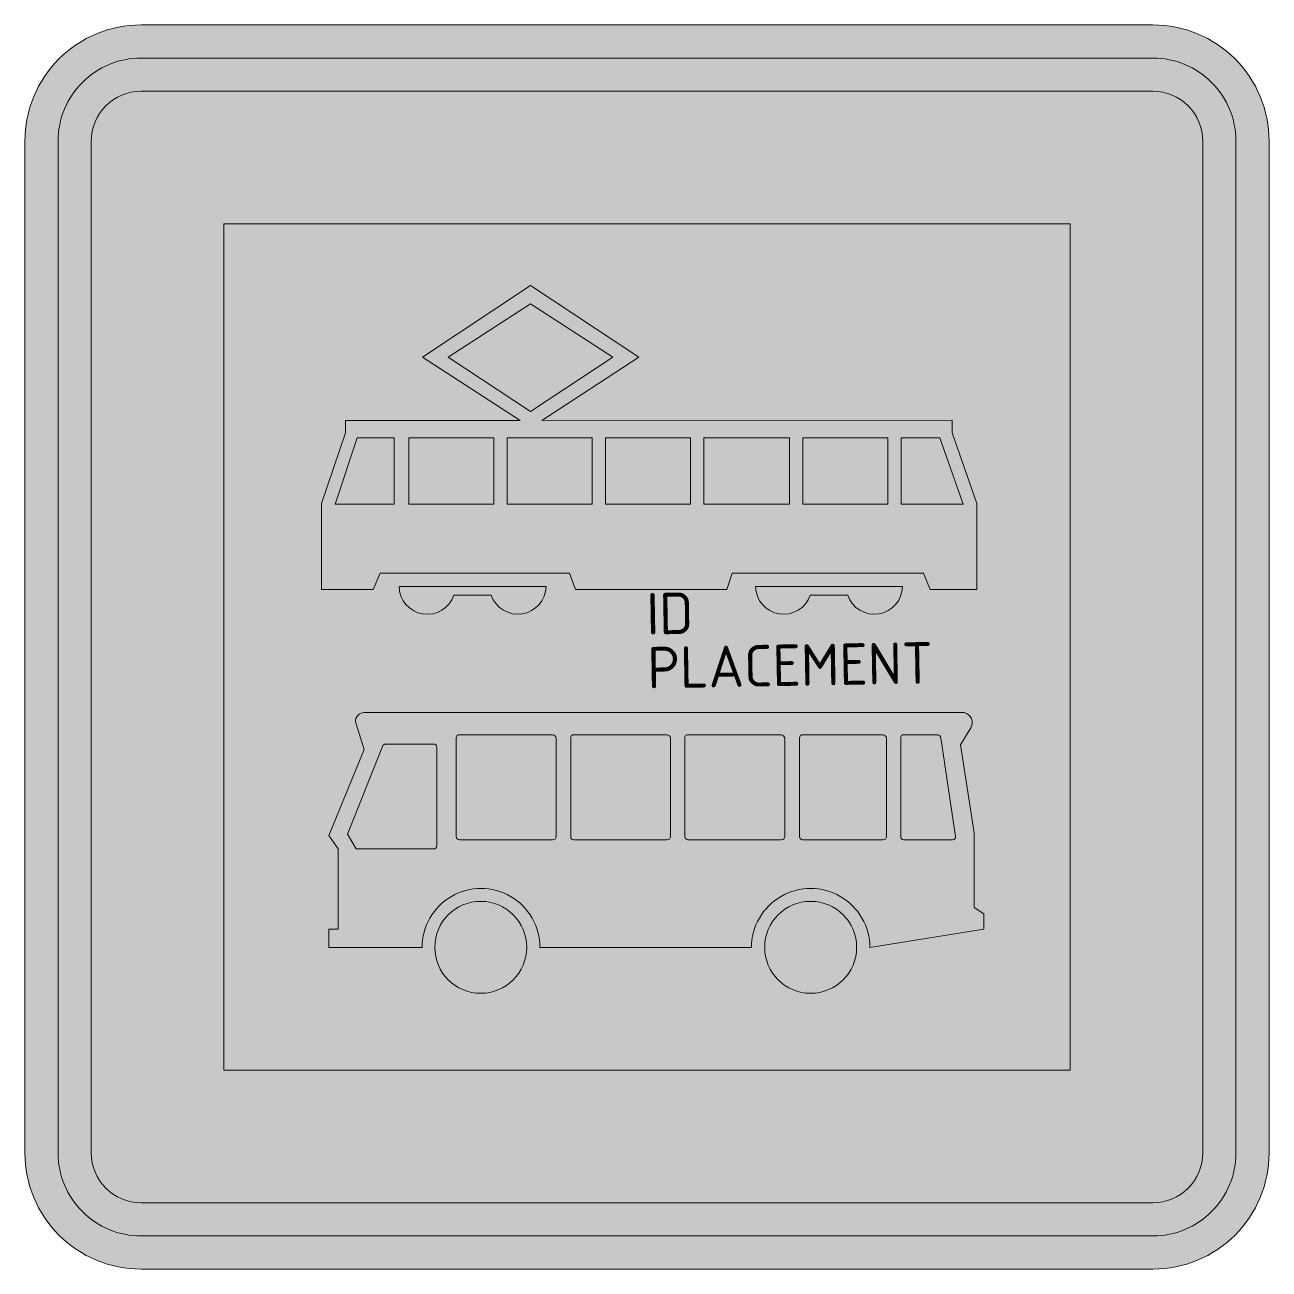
# Model space of a CAD drawing. Extents: x -3.75 to 3.75, y -3.75 to 3.75.
import ezdxf
from ezdxf.enums import TextEntityAlignment as Align

# ---------------------------------------------------------------- set-up
doc = ezdxf.new("R2010")
doc.units = 0
doc.styles.add('NLCS-ISO', font='NLCS-ISO.ttf', dxfattribs={"height": 0.25})

msp = doc.modelspace()

# ---------------------------------------------------------------- hatches: boundary and pattern name
at = {"true_color": 0x005b8c}
h = msp.add_hatch(color=146, dxfattribs=at)
h.dxf.hatch_style = 1
h.paths.add_polyline_path([(3.05, 3.75), (-3.05, 3.75, 0.414214), (-3.75, 3.05), (-3.75, 0), (-3.55, 0), (-3.55, 3.05, -0.414214), (-3.05, 3.55), (3.05, 3.55, -0.414214), (3.55, 3.05), (3.55, 0), (3.75, 0), (3.75, 3.05, 0.414214)])
at = {"true_color": 0xf1f0ea}
h = msp.add_hatch(color=7, dxfattribs=at)
h.dxf.hatch_style = 1
h.paths.add_polyline_path([(3.05, 3.55), (-3.05, 3.55, 0.414214), (-3.55, 3.05), (-3.55, 0), (-3.35, 0), (-3.35, 3.05, -0.414214), (-3.05, 3.35), (3.05, 3.35, -0.414214), (3.35, 3.05), (3.35, 0), (3.55, 0), (3.55, 3.05, 0.414214)])
at = {"true_color": 0x005b8c}
h = msp.add_hatch(color=146, dxfattribs=at)
h.dxf.hatch_style = 1
h.paths.add_polyline_path([(0, 3.35), (-3.05, 3.35, 0.414214), (-3.35, 3.05), (-3.35, -3.05, 0.414214), (-3.05, -3.35), (0, -3.35), (0, -2.55), (-2.55, -2.55), (-2.55, 2.55), (0, 2.55)])
h = msp.add_hatch(color=146, dxfattribs=at)
h.dxf.hatch_style = 1
h.paths.add_polyline_path([(3.35, 3.05, 0.414214), (3.05, 3.35), (0, 3.35), (0, 2.55), (2.55, 2.55), (2.55, -2.55), (0, -2.55), (0, -3.35), (3.05, -3.35, 0.414214), (3.35, -3.05)])
at = {"true_color": 0xf1f0ea}
h = msp.add_hatch(color=7, dxfattribs=at)
h.dxf.hatch_style = 1
h.paths.add_polyline_path([(-2.55, -2.55), (2.55, -2.55), (2.55, 2.55), (-2.55, 2.55)])
at = {"true_color": 0x2a292a}
h = msp.add_hatch(color=250, dxfattribs=at)
h.dxf.hatch_style = 1
h.paths.add_polyline_path([(1.84, 1.3682), (-0.6348, 1.3645), (-0.0494, 1.7461), (-0.7015, 2.1795), (-1.3535, 1.7461), (-0.7644, 1.3645), (-1.8166, 1.3645), (-1.8166, 1.2904), (-1.9611, 0.8643), (-1.9611, 0.3457), (-1.6499, 0.3457), (-1.6091, 0.4457), (-0.4681, 0.4457), (-0.431, 0.3457), (0.4804, 0.3457), (0.5137, 0.4457), (1.6659, 0.4457), (1.7066, 0.3457), (1.9882, 0.3457), (1.9882, 0.8643), (1.84, 1.2904)])
h.paths.add_polyline_path([(-0.331, 1.2607), (-0.331, 0.8606), (-0.8422, 0.8606), (-0.8422, 1.2607)], flags=16)
h.paths.add_polyline_path([(-0.7015, 1.42), (-1.1979, 1.7461), (-0.7015, 2.0684), (-0.205, 1.7461)], flags=16)
h.paths.add_polyline_path([(-0.9237, 1.2607), (-0.9237, 0.8606), (-1.435, 0.8606), (-1.435, 1.2607)], flags=16)
h.paths.add_polyline_path([(-0.2495, 1.2607), (0.2618, 1.2607), (0.2618, 0.8606), (-0.2495, 0.8606)], flags=16)
h.paths.add_polyline_path([(-1.5239, 1.2607), (-1.5239, 0.8606), (-1.8796, 0.8606), (-1.7462, 1.2607)], flags=16)
h.paths.add_polyline_path([(0.3433, 1.2607), (0.8583, 1.2607), (0.8583, 0.8606), (0.3433, 0.8606)], flags=16)
h.paths.add_polyline_path([(0.9397, 1.2607), (1.451, 1.2607), (1.451, 0.8606), (0.9397, 0.8606)], flags=16)
h.paths.add_polyline_path([(1.5325, 1.2607), (1.7659, 1.2607), (1.9067, 0.8606), (1.5325, 0.8606)], flags=16)
h = msp.add_hatch(color=250, dxfattribs=at)
h.dxf.hatch_style = 1
h.paths.add_polyline_path([(-0.6088, 0.3642), (-1.4943, 0.3642, 0.841709), (-1.1645, 0.3123), (-0.9386, 0.3123, 0.841604)])
h = msp.add_hatch(color=250, dxfattribs=at)
h.dxf.hatch_style = 1
h.paths.add_polyline_path([(1.5399, 0.3642), (0.6545, 0.3642, 0.841709), (0.9842, 0.3123), (1.2102, 0.3123, 0.841604)])
at = {"true_color": 0x005b8c}
h = msp.add_hatch(color=146, dxfattribs=at)
h.dxf.hatch_style = 1
h.paths.add_polyline_path([(-3.55, 0), (-3.75, 0), (-3.75, -3.05, 0.414214), (-3.05, -3.75), (3.05, -3.75, 0.414214), (3.75, -3.05), (3.75, 0), (3.55, 0), (3.55, -3.05, -0.414214), (3.05, -3.55), (-3.05, -3.55, -0.414214), (-3.55, -3.05)])
at = {"true_color": 0xf1f0ea}
h = msp.add_hatch(color=7, dxfattribs=at)
h.dxf.hatch_style = 1
h.paths.add_polyline_path([(-3.35, 0), (-3.55, 0), (-3.55, -3.05, 0.414214), (-3.05, -3.55), (3.05, -3.55, 0.414214), (3.55, -3.05), (3.55, 0), (3.35, 0), (3.35, -3.05, -0.414214), (3.05, -3.35), (-3.05, -3.35, -0.414214), (-3.35, -3.05)])
at = {"true_color": 0x2a292a}
h = msp.add_hatch(color=250, dxfattribs=at)
h.dxf.hatch_style = 1
h.paths.add_polyline_path([(1.9123, -0.3956), (-1.7054, -0.3956, 0.434166), (-1.7575, -0.4513), (-1.7054, -0.6187), (-1.8458, -0.961), (-1.7388, -0.961), (-1.5939, -0.6001, -0.351432), (-1.5762, -0.5852), (-1.2853, -0.5852, -0.41404), (-1.2667, -0.6037), (-1.2667, -0.961), (-1.1495, -0.961), (-1.1495, -0.548, -0.414713), (-1.1341, -0.5294), (-0.5696, -0.5293, -0.363272), (-0.5473, -0.548), (-0.5473, -0.961), (-0.4598, -0.961), (-0.4598, -0.548, -0.414713), (-0.4444, -0.5294), (0.1201, -0.5293, -0.363272), (0.1424, -0.548), (0.1424, -0.961), (0.228, -0.961), (0.228, -0.548, -0.414713), (0.2435, -0.5294), (0.808, -0.5293, -0.363272), (0.8303, -0.548), (0.8303, -0.961), (0.9195, -0.961), (0.9195, -0.548, -0.414734), (0.935, -0.5293), (1.4215, -0.5293, -0.363261), (1.4438, -0.548), (1.4438, -0.961), (1.5293, -0.961), (1.5293, -0.548, -0.415082), (1.5441, -0.5293), (1.7524, -0.5293, -0.328325), (1.7702, -0.5424), (1.8329, -0.961), (1.9472, -0.961), (1.89, -0.5889), (1.9515, -0.4871, 0.513304)])
h = msp.add_hatch(color=250, dxfattribs=at)
h.dxf.hatch_style = 1
h.paths.add_polyline_path([(1.9717, -1.1206), (1.9472, -0.961), (1.8329, -0.961), (1.8602, -1.1429, -0.415779), (1.8463, -1.1615), (1.5479, -1.1615, -0.413345), (1.5293, -1.143), (1.5293, -0.961), (1.4438, -0.961), (1.4438, -1.1429, -0.363261), (1.4282, -1.1615), (0.9382, -1.1615, -0.413693), (0.9195, -1.1429), (0.9195, -0.961), (0.8303, -0.961), (0.8303, -1.1429, -0.36324), (0.8147, -1.1615), (0.2466, -1.1615, -0.413704), (0.228, -1.143), (0.228, -0.961), (0.1424, -0.961), (0.1424, -1.1429, -0.36324), (0.1268, -1.1615), (-0.4412, -1.1615, -0.413704), (-0.4598, -1.143), (-0.4598, -0.961), (-0.5473, -0.961), (-0.5473, -1.1429, -0.36324), (-0.5629, -1.1615), (-1.1309, -1.1615, -0.413704), (-1.1495, -1.143), (-1.1495, -0.961), (-1.2667, -0.961), (-1.2667, -1.1987, -0.41404), (-1.2853, -1.2173), (-1.7538, -1.2173), (-1.8058, -1.128), (-1.7388, -0.961), (-1.8458, -0.961), (-1.9174, -1.1355), (-1.8616, -1.2173), (-1.8616, -1.7006), (-1.9174, -1.7006), (-1.9174, -1.8122), (-1.356, -1.8122, -1.005286), (-0.6458, -1.8122), (0.6296, -1.8122, -1.000031), (1.3435, -1.8122), (2.0313, -1.7006), (2.0313, -1.6077), (1.9717, -1.5705)])
at = {"true_color": 0xf1f0ea}
h = msp.add_hatch(color=7, dxfattribs=at)
h.dxf.hatch_style = 1
h.paths.add_polyline_path([(-1.356, -1.8122), (-1.2793, -1.8118, -0.001328), (-1.2793, -1.8103, -1.002638), (-0.7253, -1.8117), (-0.6458, -1.8122, 1.005286)])
h = msp.add_hatch(color=7, dxfattribs=at)
h.dxf.hatch_style = 1
h.paths.add_polyline_path([(1.2635, -1.8117), (1.3435, -1.8122, 1.000031), (0.6296, -1.8122), (0.7095, -1.8117, -0.001315), (0.7095, -1.8103, -1.002634)])
at = {"true_color": 0x2a292a}
h = msp.add_hatch(color=250, dxfattribs=at)
h.dxf.hatch_style = 1
h.paths.add_polyline_path([(-0.7253, -1.8103, 1), (-1.2793, -1.8103, 1)])
h = msp.add_hatch(color=250, dxfattribs=at)
h.dxf.hatch_style = 1
h.paths.add_polyline_path([(1.2635, -1.8103, 1), (0.7095, -1.8103, 1)])

# ---------------------------------------------------------------- linework, layer by layer
at = {"color": 145, "lineweight": 0, "true_color": 0x377daf}
msp.add_lwpolyline([(-3.05, -3.75), (3.05, -3.75, 0.414214), (3.75, -3.05), (3.75, 3.05, 0.414214), (3.05, 3.75), (-3.05, 3.75, 0.414214), (-3.75, 3.05), (-3.75, -3.05, 0.414214)], format="xyb", close=True, dxfattribs=at)
at = {"color": 7, "lineweight": 0, "true_color": 0xf1f0ea}
for points in [[(-3.05, -3.55), (3.05, -3.55, 0.414214), (3.55, -3.05), (3.55, 3.05, 0.414214), (3.05, 3.55), (-3.05, 3.55, 0.414214), (-3.55, 3.05), (-3.55, -3.05, 0.414214)], [(-3.05, -3.35), (3.05, -3.35, 0.414214), (3.35, -3.05), (3.35, 3.05, 0.414214), (3.05, 3.35), (-3.05, 3.35, 0.414214), (-3.35, 3.05), (-3.35, -3.05, 0.414214)]]:
    msp.add_lwpolyline(points, format="xyb", close=True, dxfattribs=at)
msp.add_lwpolyline([(-2.55, -2.55), (2.55, -2.55), (2.55, 2.55), (-2.55, 2.55)], close=True, dxfattribs=at)
at = {"color": 250, "lineweight": 0, "true_color": 0x2a292a}
for points in [[(-0.6348, 1.3645), (-0.0494, 1.7461), (-0.7015, 2.1795), (-1.3535, 1.7461), (-0.7644, 1.3645), (-1.8166, 1.3645), (-1.8166, 1.2904), (-1.9611, 0.8643), (-1.9611, 0.3457), (-1.6499, 0.3457), (-1.6091, 0.4457), (-0.4681, 0.4457), (-0.431, 0.3457), (0.4804, 0.3457), (0.5137, 0.4457), (1.6659, 0.4457), (1.7066, 0.3457), (1.9882, 0.3457), (1.9882, 0.8643), (1.84, 1.2904), (1.84, 1.3682), (-0.6348, 1.3645)], [(-0.7015, 1.42), (-0.205, 1.7461), (-0.7015, 2.0684), (-1.1979, 1.7461), (-0.7015, 1.42)], [(-1.5239, 0.8606), (-1.5239, 1.2607), (-1.7462, 1.2607), (-1.8796, 0.8606), (-1.5239, 0.8606)], [(-1.435, 0.8606), (-0.9237, 0.8606), (-0.9237, 1.2607), (-1.435, 1.2607), (-1.435, 0.8606)], [(-0.8422, 0.8606), (-0.331, 0.8606), (-0.331, 1.2607), (-0.8422, 1.2607), (-0.8422, 0.8606)], [(-0.2495, 0.8606), (0.2618, 0.8606), (0.2618, 1.2607), (-0.2495, 1.2607), (-0.2495, 0.8606)], [(0.3433, 0.8606), (0.8583, 0.8606), (0.8583, 1.2607), (0.3433, 1.2607), (0.3433, 0.8606)], [(0.9397, 0.8606), (1.451, 0.8606), (1.451, 1.2607), (0.9397, 1.2607), (0.9397, 0.8606)], [(1.9067, 0.8606), (1.7659, 1.2607), (1.5325, 1.2607), (1.5325, 0.8606), (1.9067, 0.8606)]]:
    msp.add_lwpolyline(points, dxfattribs=at)
for points in [[(-0.6088, 0.3642), (-1.4943, 0.3642, 0.841709), (-1.1645, 0.3123), (-0.9386, 0.3123, 0.841604), (-0.6088, 0.3642)], [(1.5399, 0.3642), (0.6545, 0.3642, 0.841709), (0.9842, 0.3123), (1.2102, 0.3123, 0.841604), (1.5399, 0.3642)], [(0.6296, -1.8122, -1.000031), (1.3435, -1.8122), (2.0313, -1.7006), (2.0313, -1.6077), (1.9717, -1.5705), (1.9717, -1.1206), (1.89, -0.5889), (1.9515, -0.4871, 0.513304), (1.9123, -0.3956), (-1.7054, -0.3956, 0.434166), (-1.7575, -0.4513), (-1.7054, -0.6187), (-1.9174, -1.1355), (-1.8616, -1.2173), (-1.8616, -1.7006), (-1.9174, -1.7006), (-1.9174, -1.8122), (-1.356, -1.8122, -1.005286), (-0.6458, -1.8122)], [(-1.5939, -0.6001, -0.364325), (-1.5753, -0.5852), (-1.2853, -0.5852, -0.414388), (-1.2667, -0.6038), (-1.2667, -1.1987, -0.41404), (-1.2853, -1.2173), (-1.7538, -1.2173), (-1.8058, -1.128)], [(-1.1495, -0.548, -0.469955), (-1.1309, -0.5294), (-0.5696, -0.5293, -0.363261), (-0.5473, -0.548), (-0.5473, -1.1429, -0.46707), (-0.5696, -1.1615), (-1.1309, -1.1615, -0.414734), (-1.1495, -1.1429)], [(-0.4598, -0.548, -0.469955), (-0.4412, -0.5294), (0.1201, -0.5293, -0.363261), (0.1424, -0.548), (0.1424, -1.1429, -0.46707), (0.1201, -1.1615), (-0.4412, -1.1615, -0.414734), (-0.4598, -1.1429)], [(0.228, -0.548, -0.469955), (0.2466, -0.5294), (0.808, -0.5293, -0.363261), (0.8303, -0.548), (0.8303, -1.1429, -0.46707), (0.808, -1.1615), (0.2466, -1.1615, -0.414734), (0.228, -1.1429)], [(0.9195, -0.548, -0.469955), (0.9382, -0.5293), (1.4215, -0.5293, -0.363261), (1.4438, -0.548), (1.4438, -1.1429, -0.46707), (1.4215, -1.1615), (0.9382, -1.1615, -0.414734), (0.9195, -1.1429)], [(1.5293, -0.548, -0.484257), (1.5479, -0.5293), (1.7524, -0.5293, -0.41543), (1.771, -0.548), (1.8602, -1.1429, -0.502678), (1.8416, -1.1615), (1.5479, -1.1615, -0.415082), (1.5293, -1.1429)]]:
    msp.add_lwpolyline(points, format="xyb", close=True, dxfattribs=at)
for centre in [(-1.0023, -1.8103), (0.9865, -1.8103)]:
    msp.add_circle(centre, 0.277, dxfattribs=at)

# ---------------------------------------------------------------- texts
at = {"style": 'NLCS-ISO'}
msp.add_attdef('ID', text='', height=0.25, rotation=1, dxfattribs=at).set_placement((0, 0), align=Align.BOTTOM_LEFT)
msp.add_attdef('PLACEMENT', text='', height=0.25, rotation=1, dxfattribs=at).set_placement((0, 0), align=Align.TOP_LEFT)

doc.saveas('drawing.dxf')
